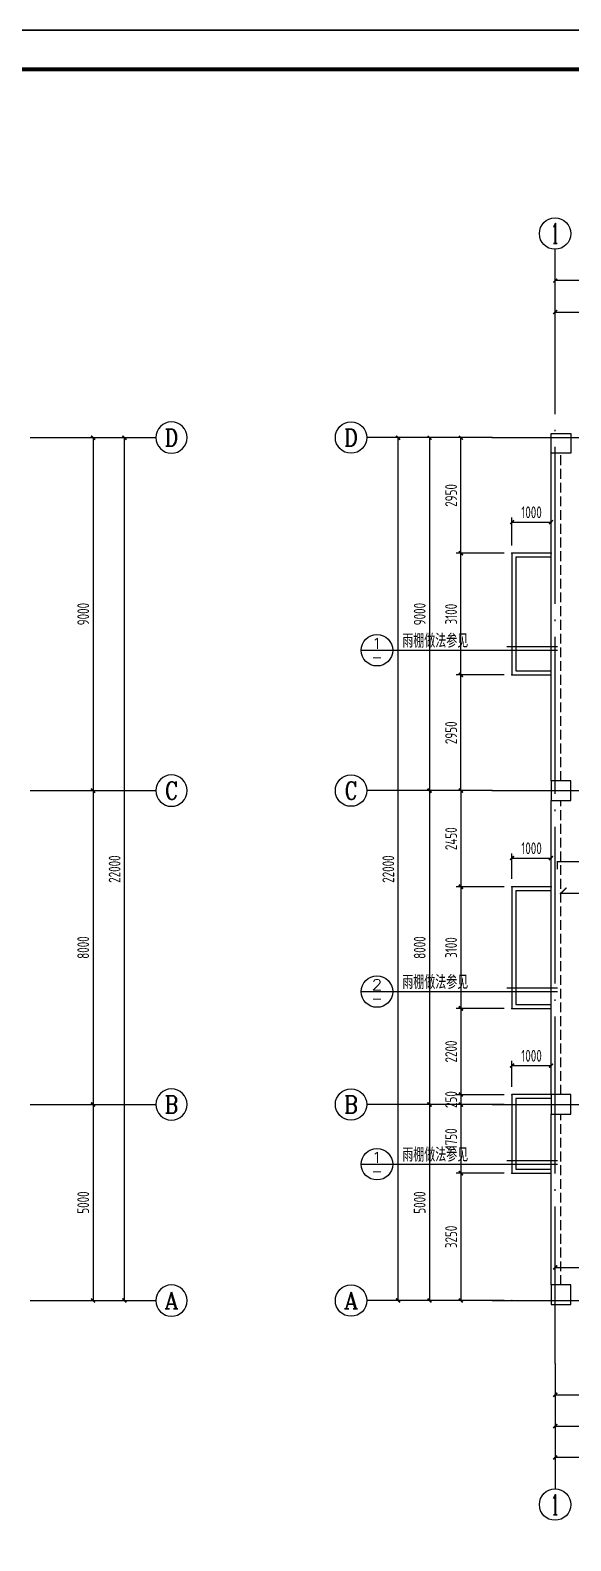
# Model space of a CAD drawing. Extents: x -25044 to 4269, y -48463 to -12228.
# Drawn here: x -11993 to -11855.3, y -24328.6 to -23943.6 of the extents above; entities that cross this region are included whole.
import ezdxf
from ezdxf.enums import TextEntityAlignment as Align

# ---------------------------------------------------------------- set-up
doc = ezdxf.new("R2010")
doc.units = 0
doc.header["$LTSCALE"] = 2000
doc.header["$MEASUREMENT"] = 0
for name, pattern in [('3', [500, 300, -200]), ('DASH', [0.35, 0.25, -0.1]), ('DOTE', [2.42, 2, -0.2, 0.02, -0.2])]:
    doc.linetypes.add(name, pattern=pattern)
doc.layers.get('0').update_dxf_attribs({"linetype": 'CONTINUOUS'})
doc.layers.get('DEFPOINTS').update_dxf_attribs({"linetype": 'CONTINUOUS'})
for name, color, linetype in [('AXIS', 75, 'CONTINUOUS'), ('AXIS_TEXT', 7, 'CONTINUOUS'), ('dim', 7, 'CONTINUOUS'), ('DOTE', 1, 'DOTE'), ('PUB_DIM', 3, 'CONTINUOUS'), ('柱', 2, 'CONTINUOUS'), ('梁', 4, 'CONTINUOUS'), ('梁虚线', 134, '3'), ('楼板正筋钢筋', 24, 'CONTINUOUS'), ('楼板负筋钢筋', 1, 'CONTINUOUS')]:
    doc.layers.add(name, color=color, linetype=linetype)
doc.styles.add('_HZTXT', font='txt.shx', dxfattribs={"width": 0.8, "bigfont": 'HZTXT.shx'})
doc.styles.add('_TCH_AXIS', font='COMPLEX', dxfattribs={"bigfont": 'GBCBIG'})
doc.styles.add('COMP', font='COMPLEX', dxfattribs={"bigfont": 'hztxt'})
doc.styles.add('COMPLEX', font='COMPLEX')
doc.styles.add('GBHZ', font='gbenor.shx', dxfattribs={"width": 0.8, "bigfont": 'gbcbig.shx'})
doc.dimstyles.new('Y100', dxfattribs={"dimscale": 0, "dimtxt": 3, "dimasz": 0.01, "dimexe": 1.2, "dimexo": 2, "dimgap": 1, "dimtad": 1, "dimdec": 0, "dimlfac": 100, "dimzin": 0, "dimdsep": 46, "dimtxsty": 'GBHZ', "dimblk": 'DX', "dimcen": 0.09, "dimdle": 1, "dimclrd": 7, "dimclre": 7, "dimclrt": 7, "dimadec": 0, "dimazin": 0, "dimtfac": 1, "dimtdec": 0, "dimtix": 1, "dimtmove": 2, "dimatfit": 3, "dimldrblk": 'DX', "dimfxl": 0, "dimtolj": 1, "dimtzin": 0, "dimarcsym": 0})

# ---------------------------------------------------------------- blocks, each defined once
blk = doc.blocks.new('_INDEX')
blk.add_line((-0.5, 0), (0.5, 0))
blk.add_circle((0, 0), 0.5)
at = {"style": 'COMP'}
for tag, width, p, p2 in [('1', 2.333333, (-0.17, 0.05), (0.17, 0.05)), ('-', 1.166667, (-0.17, -0.39), (0.17, -0.39))]:
    blk.add_attdef(tag, text='', height=0.34, dxfattribs=dict(at, width=width)).set_placement(p, p2, align=Align.FIT)
blk = doc.blocks.new('_AXISO')
blk.add_circle((0, 0), 0.5)
at = {"layer": 'AXIS_TEXT', "style": 'COMPLEX', "width": 1.041667}
blk.add_attdef('A', text='', height=0.56, dxfattribs=at).set_placement((-0.25, -0.28), (0.25, -0.28), align=Align.FIT)
blk = doc.blocks.new('DX')
at = {"color": 0, "linetype": 'ByBlock', "const_width": 40}
blk.add_lwpolyline([(-54, -51), (46, 49)], dxfattribs=at)
blk = doc.blocks.new('*D205')
at = {"layer": 'DEFPOINTS', "color": 0, "transparency": 16777216}
for p in [(-11993.03, -24047.4), (-11993.03, -24137.4), (-11977.03, -24137.4)]:
    blk.add_point(p, dxfattribs=at)
at = {"layer": 'dim', "color": 7, "lineweight": -2, "transparency": 16777216}
for p, q in [((-11991.03, -24047.4), (-11975.83, -24047.4)), ((-11977.03, -24047.41), (-11977.03, -24137.39)), ((-11991.03, -24137.4), (-11975.83, -24137.4))]:
    blk.add_line(p, q, dxfattribs=at)
at = {"layer": 'dim', "color": 7, "lineweight": -2, "transparency": 16777216, "xscale": 0.01, "yscale": 0.01, "zscale": 0.01}
for p, rotation in [((-11977.03, -24047.4), 90), ((-11977.03, -24137.4), 270)]:
    blk.add_blockref('DX', p, dxfattribs=dict(at, rotation=rotation))
at = {"layer": 'dim', "color": 7, "transparency": 16777216, "insert": (-11979.53, -24092.4), "char_height": 3, "attachment_point": 5, "rotation": 90, "style": 'GBHZ'}
blk.add_mtext('\\A1;9000', dxfattribs=at)
blk = doc.blocks.new('*D206')
at = {"layer": 'DEFPOINTS', "color": 0, "transparency": 16777216}
for p in [(-11993.03, -24137.4), (-11993.03, -24217.4), (-11977.03, -24217.4)]:
    blk.add_point(p, dxfattribs=at)
at = {"layer": 'dim', "color": 7, "lineweight": -2, "transparency": 16777216}
for p, q in [((-11991.03, -24137.4), (-11975.83, -24137.4)), ((-11977.03, -24137.41), (-11977.03, -24217.39)), ((-11991.03, -24217.4), (-11975.83, -24217.4))]:
    blk.add_line(p, q, dxfattribs=at)
at = {"layer": 'dim', "color": 7, "lineweight": -2, "transparency": 16777216, "xscale": 0.01, "yscale": 0.01, "zscale": 0.01}
for p, rotation in [((-11977.03, -24137.4), 90), ((-11977.03, -24217.4), 270)]:
    blk.add_blockref('DX', p, dxfattribs=dict(at, rotation=rotation))
at = {"layer": 'dim', "color": 7, "transparency": 16777216, "insert": (-11979.53, -24177.4), "char_height": 3, "attachment_point": 5, "rotation": 90, "style": 'GBHZ'}
blk.add_mtext('\\A1;8000', dxfattribs=at)
blk = doc.blocks.new('*D207')
at = {"layer": 'DEFPOINTS', "color": 0, "transparency": 16777216}
for p in [(-11993.03, -24217.4), (-11993.03, -24267.4), (-11977.03, -24267.4)]:
    blk.add_point(p, dxfattribs=at)
at = {"layer": 'dim', "color": 7, "lineweight": -2, "transparency": 16777216}
for p, q in [((-11991.03, -24217.4), (-11975.83, -24217.4)), ((-11977.03, -24217.41), (-11977.03, -24267.39)), ((-11991.03, -24267.4), (-11975.83, -24267.4))]:
    blk.add_line(p, q, dxfattribs=at)
at = {"layer": 'dim', "color": 7, "lineweight": -2, "transparency": 16777216, "xscale": 0.01, "yscale": 0.01, "zscale": 0.01}
for p, rotation in [((-11977.03, -24217.4), 90), ((-11977.03, -24267.4), 270)]:
    blk.add_blockref('DX', p, dxfattribs=dict(at, rotation=rotation))
at = {"layer": 'dim', "color": 7, "transparency": 16777216, "insert": (-11979.53, -24242.4), "char_height": 3, "attachment_point": 5, "rotation": 90, "style": 'GBHZ'}
blk.add_mtext('\\A1;5000', dxfattribs=at)
blk = doc.blocks.new('*D208')
at = {"layer": 'DEFPOINTS', "color": 0, "transparency": 16777216}
for p in [(-11993.03, -24047.4), (-11969.03, -24047.4), (-11993.03, -24267.4)]:
    blk.add_point(p, dxfattribs=at)
at = {"layer": 'dim', "color": 7, "lineweight": -2, "transparency": 16777216}
for p, q in [((-11991.03, -24047.4), (-11967.83, -24047.4)), ((-11969.03, -24267.39), (-11969.03, -24047.41)), ((-11991.03, -24267.4), (-11967.83, -24267.4))]:
    blk.add_line(p, q, dxfattribs=at)
at = {"layer": 'dim', "color": 7, "lineweight": -2, "transparency": 16777216, "xscale": 0.01, "yscale": 0.01, "zscale": 0.01}
for p, rotation in [((-11969.03, -24047.4), 90), ((-11969.03, -24267.4), 270)]:
    blk.add_blockref('DX', p, dxfattribs=dict(at, rotation=rotation))
at = {"layer": 'dim', "color": 7, "transparency": 16777216, "insert": (-11971.53, -24157.4), "char_height": 3, "attachment_point": 5, "rotation": 90, "style": 'GBHZ'}
blk.add_mtext('\\A1;22000', dxfattribs=at)
blk = doc.blocks.new('*D209')
at = {"layer": 'DEFPOINTS', "color": 0, "transparency": 16777216}
for p in [(-11779.28, -24015.4), (-11859.28, -24031.4), (-11779.28, -24031.4)]:
    blk.add_point(p, dxfattribs=at)
at = {"layer": 'dim', "color": 7, "lineweight": -2, "transparency": 16777216}
for p, q in [((-11859.28, -24029.4), (-11859.28, -24014.2)), ((-11859.27, -24015.4), (-11779.29, -24015.4)), ((-11779.28, -24029.4), (-11779.28, -24014.2))]:
    blk.add_line(p, q, dxfattribs=at)
at = {"layer": 'dim', "color": 7, "lineweight": -2, "transparency": 16777216, "xscale": 0.01, "yscale": 0.01, "zscale": 0.01, "rotation": 180}
blk.add_blockref('DX', (-11859.28, -24015.4), dxfattribs=at)
at = {"layer": 'dim', "color": 7, "lineweight": -2, "transparency": 16777216, "xscale": 0.01, "yscale": 0.01, "zscale": 0.01}
blk.add_blockref('DX', (-11779.28, -24015.4), dxfattribs=at)
at = {"layer": 'dim', "color": 7, "transparency": 16777216, "insert": (-11819.28, -24012.9), "char_height": 3, "attachment_point": 5, "style": 'GBHZ'}
blk.add_mtext('\\A1;8000', dxfattribs=at)
blk = doc.blocks.new('*D211')
at = {"layer": 'DEFPOINTS', "color": 0, "transparency": 16777216}
for p in [(-11859.28, -24007.4), (-11859.28, -24031.4), (-11679.28, -24031.4)]:
    blk.add_point(p, dxfattribs=at)
at = {"layer": 'dim', "color": 7, "lineweight": -2, "transparency": 16777216}
for p, q in [((-11859.28, -24029.4), (-11859.28, -24006.2)), ((-11679.29, -24007.4), (-11859.27, -24007.4)), ((-11679.28, -24029.4), (-11679.28, -24006.2))]:
    blk.add_line(p, q, dxfattribs=at)
at = {"layer": 'dim', "color": 7, "lineweight": -2, "transparency": 16777216, "xscale": 0.01, "yscale": 0.01, "zscale": 0.01, "rotation": 180}
blk.add_blockref('DX', (-11859.28, -24007.4), dxfattribs=at)
at = {"layer": 'dim', "color": 7, "lineweight": -2, "transparency": 16777216, "xscale": 0.01, "yscale": 0.01, "zscale": 0.01}
blk.add_blockref('DX', (-11679.28, -24007.4), dxfattribs=at)
at = {"layer": 'dim', "color": 7, "transparency": 16777216, "insert": (-11769.28, -24004.9), "char_height": 3, "attachment_point": 5, "style": 'GBHZ'}
blk.add_mtext('\\A1;18000', dxfattribs=at)
blk = doc.blocks.new('*D212')
at = {"layer": 'DEFPOINTS', "color": 0, "transparency": 16777216}
for p in [(-11875.28, -24047.4), (-11891.28, -24137.4), (-11875.28, -24137.4)]:
    blk.add_point(p, dxfattribs=at)
at = {"layer": 'dim', "color": 7, "lineweight": -2, "transparency": 16777216}
for p, q in [((-11877.28, -24047.4), (-11892.48, -24047.4)), ((-11891.28, -24047.41), (-11891.28, -24137.39)), ((-11877.28, -24137.4), (-11892.48, -24137.4))]:
    blk.add_line(p, q, dxfattribs=at)
at = {"layer": 'dim', "color": 7, "lineweight": -2, "transparency": 16777216, "xscale": 0.01, "yscale": 0.01, "zscale": 0.01}
for p, rotation in [((-11891.28, -24047.4), 90), ((-11891.28, -24137.4), 270)]:
    blk.add_blockref('DX', p, dxfattribs=dict(at, rotation=rotation))
at = {"layer": 'dim', "color": 7, "transparency": 16777216, "insert": (-11893.78, -24092.4), "char_height": 3, "attachment_point": 5, "rotation": 90, "style": 'GBHZ'}
blk.add_mtext('\\A1;9000', dxfattribs=at)
blk = doc.blocks.new('*D213')
at = {"layer": 'DEFPOINTS', "color": 0, "transparency": 16777216}
for p in [(-11875.28, -24137.4), (-11891.28, -24217.4), (-11875.28, -24217.4)]:
    blk.add_point(p, dxfattribs=at)
at = {"layer": 'dim', "color": 7, "lineweight": -2, "transparency": 16777216}
for p, q in [((-11877.28, -24137.4), (-11892.48, -24137.4)), ((-11891.28, -24137.41), (-11891.28, -24217.39)), ((-11877.28, -24217.4), (-11892.48, -24217.4))]:
    blk.add_line(p, q, dxfattribs=at)
at = {"layer": 'dim', "color": 7, "lineweight": -2, "transparency": 16777216, "xscale": 0.01, "yscale": 0.01, "zscale": 0.01}
for p, rotation in [((-11891.28, -24137.4), 90), ((-11891.28, -24217.4), 270)]:
    blk.add_blockref('DX', p, dxfattribs=dict(at, rotation=rotation))
at = {"layer": 'dim', "color": 7, "transparency": 16777216, "insert": (-11893.78, -24177.4), "char_height": 3, "attachment_point": 5, "rotation": 90, "style": 'GBHZ'}
blk.add_mtext('\\A1;8000', dxfattribs=at)
blk = doc.blocks.new('*D214')
at = {"layer": 'DEFPOINTS', "color": 0, "transparency": 16777216}
for p in [(-11875.28, -24217.4), (-11891.28, -24267.4), (-11875.28, -24267.4)]:
    blk.add_point(p, dxfattribs=at)
at = {"layer": 'dim', "color": 7, "lineweight": -2, "transparency": 16777216}
for p, q in [((-11877.28, -24217.4), (-11892.48, -24217.4)), ((-11891.28, -24217.41), (-11891.28, -24267.39)), ((-11877.28, -24267.4), (-11892.48, -24267.4))]:
    blk.add_line(p, q, dxfattribs=at)
at = {"layer": 'dim', "color": 7, "lineweight": -2, "transparency": 16777216, "xscale": 0.01, "yscale": 0.01, "zscale": 0.01}
for p, rotation in [((-11891.28, -24217.4), 90), ((-11891.28, -24267.4), 270)]:
    blk.add_blockref('DX', p, dxfattribs=dict(at, rotation=rotation))
at = {"layer": 'dim', "color": 7, "transparency": 16777216, "insert": (-11893.78, -24242.4), "char_height": 3, "attachment_point": 5, "rotation": 90, "style": 'GBHZ'}
blk.add_mtext('\\A1;5000', dxfattribs=at)
blk = doc.blocks.new('*D215')
at = {"layer": 'DEFPOINTS', "color": 0, "transparency": 16777216}
for p in [(-11899.28, -24047.4), (-11875.28, -24047.4), (-11875.28, -24267.4)]:
    blk.add_point(p, dxfattribs=at)
at = {"layer": 'dim', "color": 7, "lineweight": -2, "transparency": 16777216}
for p, q in [((-11877.28, -24047.4), (-11900.48, -24047.4)), ((-11899.28, -24267.39), (-11899.28, -24047.41)), ((-11877.28, -24267.4), (-11900.48, -24267.4))]:
    blk.add_line(p, q, dxfattribs=at)
at = {"layer": 'dim', "color": 7, "lineweight": -2, "transparency": 16777216, "xscale": 0.01, "yscale": 0.01, "zscale": 0.01}
for p, rotation in [((-11899.28, -24047.4), 90), ((-11899.28, -24267.4), 270)]:
    blk.add_blockref('DX', p, dxfattribs=dict(at, rotation=rotation))
at = {"layer": 'dim', "color": 7, "transparency": 16777216, "insert": (-11901.78, -24157.4), "char_height": 3, "attachment_point": 5, "rotation": 90, "style": 'GBHZ'}
blk.add_mtext('\\A1;22000', dxfattribs=at)
blk = doc.blocks.new('*D216')
at = {"layer": 'DEFPOINTS', "color": 0, "transparency": 16777216}
for p in [(-11859.28, -24283.4), (-11779.28, -24283.4), (-11779.28, -24299.4)]:
    blk.add_point(p, dxfattribs=at)
at = {"layer": 'dim', "color": 7, "lineweight": -2, "transparency": 16777216}
for p, q in [((-11859.28, -24285.4), (-11859.28, -24300.6)), ((-11779.28, -24285.4), (-11779.28, -24300.6)), ((-11859.27, -24299.4), (-11779.29, -24299.4))]:
    blk.add_line(p, q, dxfattribs=at)
at = {"layer": 'dim', "color": 7, "lineweight": -2, "transparency": 16777216, "xscale": 0.01, "yscale": 0.01, "zscale": 0.01, "rotation": 180}
blk.add_blockref('DX', (-11859.28, -24299.4), dxfattribs=at)
at = {"layer": 'dim', "color": 7, "lineweight": -2, "transparency": 16777216, "xscale": 0.01, "yscale": 0.01, "zscale": 0.01}
blk.add_blockref('DX', (-11779.28, -24299.4), dxfattribs=at)
at = {"layer": 'dim', "color": 7, "transparency": 16777216, "insert": (-11819.28, -24296.9), "char_height": 3, "attachment_point": 5, "style": 'GBHZ'}
blk.add_mtext('\\A1;8000', dxfattribs=at)
blk = doc.blocks.new('*D218')
at = {"layer": 'DEFPOINTS', "color": 0, "transparency": 16777216}
for p in [(-11859.28, -24283.4), (-11679.28, -24283.4), (-11859.28, -24307.4)]:
    blk.add_point(p, dxfattribs=at)
at = {"layer": 'dim', "color": 7, "lineweight": -2, "transparency": 16777216}
for p, q in [((-11859.28, -24285.4), (-11859.28, -24308.6)), ((-11679.28, -24285.4), (-11679.28, -24308.6)), ((-11679.29, -24307.4), (-11859.27, -24307.4))]:
    blk.add_line(p, q, dxfattribs=at)
at = {"layer": 'dim', "color": 7, "lineweight": -2, "transparency": 16777216, "xscale": 0.01, "yscale": 0.01, "zscale": 0.01, "rotation": 180}
blk.add_blockref('DX', (-11859.28, -24307.4), dxfattribs=at)
at = {"layer": 'dim', "color": 7, "lineweight": -2, "transparency": 16777216, "xscale": 0.01, "yscale": 0.01, "zscale": 0.01}
blk.add_blockref('DX', (-11679.28, -24307.4), dxfattribs=at)
at = {"layer": 'dim', "color": 7, "transparency": 16777216, "insert": (-11769.28, -24304.9), "char_height": 3, "attachment_point": 5, "style": 'GBHZ'}
blk.add_mtext('\\A1;18000', dxfattribs=at)
blk = doc.blocks.new('*D223')
at = {"layer": 'DEFPOINTS', "color": 0, "transparency": 16777216}
for p in [(-11859.28, -24283.4), (-11832.78, -24283.4), (-11832.78, -24291.4)]:
    blk.add_point(p, dxfattribs=at)
at = {"layer": 'dim', "color": 7, "lineweight": -2, "transparency": 16777216}
for p, q in [((-11859.28, -24285.4), (-11859.28, -24292.6)), ((-11832.78, -24285.4), (-11832.78, -24292.6)), ((-11859.27, -24291.4), (-11832.79, -24291.4))]:
    blk.add_line(p, q, dxfattribs=at)
at = {"layer": 'dim', "color": 7, "lineweight": -2, "transparency": 16777216, "xscale": 0.01, "yscale": 0.01, "zscale": 0.01, "rotation": 180}
blk.add_blockref('DX', (-11859.28, -24291.4), dxfattribs=at)
at = {"layer": 'dim', "color": 7, "lineweight": -2, "transparency": 16777216, "xscale": 0.01, "yscale": 0.01, "zscale": 0.01}
blk.add_blockref('DX', (-11832.78, -24291.4), dxfattribs=at)
at = {"layer": 'dim', "color": 7, "transparency": 16777216, "insert": (-11846.03, -24288.9), "char_height": 3, "attachment_point": 5, "style": 'GBHZ'}
blk.add_mtext('\\A1;2650', dxfattribs=at)
blk = doc.blocks.new('*D276')
at = {"layer": 'dim', "color": 7, "lineweight": -2, "ltscale": 0.0005, "transparency": 16777216}
for p, q in [((-11859.28, -24266.4), (-11859.28, -24257.73)), ((-11834.78, -24266.4), (-11834.78, -24257.73)), ((-11859.27, -24258.93), (-11834.79, -24258.93))]:
    blk.add_line(p, q, dxfattribs=at)
at = {"layer": 'dim', "color": 0, "ltscale": 0.0005, "transparency": 16777216}
for p in [(-11834.78, -24258.93), (-11859.28, -24268.4), (-11834.78, -24268.4)]:
    blk.add_point(p, dxfattribs=at)
at = {"layer": 'dim', "color": 7, "lineweight": -2, "ltscale": 0.0005, "transparency": 16777216, "xscale": 0.01, "yscale": 0.01, "zscale": 0.01, "rotation": 180}
blk.add_blockref('DX', (-11859.28, -24258.93), dxfattribs=at)
at = {"layer": 'dim', "color": 7, "lineweight": -2, "ltscale": 0.0005, "transparency": 16777216, "xscale": 0.01, "yscale": 0.01, "zscale": 0.01}
blk.add_blockref('DX', (-11834.78, -24258.93), dxfattribs=at)
at = {"layer": 'dim', "color": 7, "ltscale": 0.0005, "transparency": 16777216, "insert": (-11847.03, -24256.43), "char_height": 3, "attachment_point": 5, "style": 'GBHZ'}
blk.add_mtext('\\A1;2450', dxfattribs=at)
blk = doc.blocks.new('*D283')
at = {"layer": 'dim', "color": 7, "lineweight": -2, "ltscale": 0.0005, "transparency": 16777216}
for p, q in [((-11870.28, -24159.9), (-11870.28, -24153.39)), ((-11860.28, -24159.9), (-11860.28, -24153.39)), ((-11870.27, -24154.59), (-11860.29, -24154.59))]:
    blk.add_line(p, q, dxfattribs=at)
at = {"layer": 'dim', "color": 0, "ltscale": 0.0005, "transparency": 16777216}
for p in [(-11860.28, -24154.59), (-11870.28, -24161.9), (-11860.28, -24161.9)]:
    blk.add_point(p, dxfattribs=at)
at = {"layer": 'dim', "color": 7, "lineweight": -2, "ltscale": 0.0005, "transparency": 16777216, "xscale": 0.01, "yscale": 0.01, "zscale": 0.01, "rotation": 180}
blk.add_blockref('DX', (-11870.28, -24154.59), dxfattribs=at)
at = {"layer": 'dim', "color": 7, "lineweight": -2, "ltscale": 0.0005, "transparency": 16777216, "xscale": 0.01, "yscale": 0.01, "zscale": 0.01}
blk.add_blockref('DX', (-11860.28, -24154.59), dxfattribs=at)
at = {"layer": 'dim', "color": 7, "ltscale": 0.0005, "transparency": 16777216, "insert": (-11865.28, -24152.09), "char_height": 3, "attachment_point": 5, "style": 'GBHZ'}
blk.add_mtext('\\A1;1000', dxfattribs=at)
blk = doc.blocks.new('*D284')
at = {"layer": 'DEFPOINTS', "color": 0, "ltscale": 0.0005, "transparency": 16777216}
for p in [(-11875.28, -24137.4), (-11883.28, -24161.9), (-11870.28, -24161.9)]:
    blk.add_point(p, dxfattribs=at)
at = {"layer": 'dim', "color": 7, "lineweight": -2, "ltscale": 0.0005, "transparency": 16777216}
for p, q in [((-11877.28, -24137.4), (-11884.48, -24137.4)), ((-11883.28, -24137.41), (-11883.28, -24161.89)), ((-11872.28, -24161.9), (-11884.48, -24161.9))]:
    blk.add_line(p, q, dxfattribs=at)
at = {"layer": 'dim', "color": 7, "lineweight": -2, "ltscale": 0.0005, "transparency": 16777216, "xscale": 0.01, "yscale": 0.01, "zscale": 0.01}
for p, rotation in [((-11883.28, -24137.4), 90), ((-11883.28, -24161.9), 270)]:
    blk.add_blockref('DX', p, dxfattribs=dict(at, rotation=rotation))
at = {"layer": 'dim', "color": 7, "ltscale": 0.0005, "transparency": 16777216, "insert": (-11885.78, -24149.65), "char_height": 3, "attachment_point": 5, "rotation": 90, "style": 'GBHZ'}
blk.add_mtext('\\A1;2450', dxfattribs=at)
blk = doc.blocks.new('*D285')
at = {"layer": 'dim', "color": 7, "lineweight": -2, "ltscale": 0.0005, "transparency": 16777216}
for p, q in [((-11872.28, -24161.9), (-11884.48, -24161.9)), ((-11883.28, -24161.91), (-11883.28, -24192.89)), ((-11872.28, -24192.9), (-11884.48, -24192.9))]:
    blk.add_line(p, q, dxfattribs=at)
at = {"layer": 'dim', "color": 0, "ltscale": 0.0005, "transparency": 16777216}
for p in [(-11870.28, -24161.9), (-11883.28, -24192.9), (-11870.28, -24192.9)]:
    blk.add_point(p, dxfattribs=at)
at = {"layer": 'dim', "color": 7, "lineweight": -2, "ltscale": 0.0005, "transparency": 16777216, "xscale": 0.01, "yscale": 0.01, "zscale": 0.01}
for p, rotation in [((-11883.28, -24161.9), 90), ((-11883.28, -24192.9), 270)]:
    blk.add_blockref('DX', p, dxfattribs=dict(at, rotation=rotation))
at = {"layer": 'dim', "color": 7, "ltscale": 0.0005, "transparency": 16777216, "insert": (-11885.78, -24177.4), "char_height": 3, "attachment_point": 5, "rotation": 90, "style": 'GBHZ'}
blk.add_mtext('\\A1;3100', dxfattribs=at)
blk = doc.blocks.new('*D286')
at = {"layer": 'dim', "color": 7, "lineweight": -2, "ltscale": 0.0005, "transparency": 16777216}
for p, q in [((-11872.28, -24192.9), (-11884.48, -24192.9)), ((-11883.28, -24192.91), (-11883.28, -24214.89)), ((-11872.28, -24214.9), (-11884.48, -24214.9))]:
    blk.add_line(p, q, dxfattribs=at)
at = {"layer": 'dim', "color": 0, "ltscale": 0.0005, "transparency": 16777216}
for p in [(-11870.28, -24192.9), (-11883.28, -24214.9), (-11870.28, -24214.9)]:
    blk.add_point(p, dxfattribs=at)
at = {"layer": 'dim', "color": 7, "lineweight": -2, "ltscale": 0.0005, "transparency": 16777216, "xscale": 0.01, "yscale": 0.01, "zscale": 0.01}
for p, rotation in [((-11883.28, -24192.9), 90), ((-11883.28, -24214.9), 270)]:
    blk.add_blockref('DX', p, dxfattribs=dict(at, rotation=rotation))
at = {"layer": 'dim', "color": 7, "ltscale": 0.0005, "transparency": 16777216, "insert": (-11885.78, -24203.9), "char_height": 3, "attachment_point": 5, "rotation": 90, "style": 'GBHZ'}
blk.add_mtext('\\A1;2200', dxfattribs=at)
blk = doc.blocks.new('*D287')
at = {"layer": 'dim', "color": 7, "lineweight": -2, "ltscale": 0.0005, "transparency": 16777216}
for p, q in [((-11872.28, -24214.9), (-11884.48, -24214.9)), ((-11883.28, -24214.89), (-11883.28, -24214.88)), ((-11883.28, -24214.9), (-11883.28, -24217.4)), ((-11872.28, -24217.4), (-11884.48, -24217.4)), ((-11883.28, -24217.41), (-11883.28, -24217.42))]:
    blk.add_line(p, q, dxfattribs=at)
at = {"layer": 'dim', "color": 0, "ltscale": 0.0005, "transparency": 16777216}
for p in [(-11870.28, -24214.9), (-11883.28, -24217.4), (-11870.28, -24217.4)]:
    blk.add_point(p, dxfattribs=at)
at = {"layer": 'dim', "color": 7, "lineweight": -2, "ltscale": 0.0005, "transparency": 16777216, "xscale": 0.01, "yscale": 0.01, "zscale": 0.01}
for p, rotation in [((-11883.28, -24214.9), 270), ((-11883.28, -24217.4), 90)]:
    blk.add_blockref('DX', p, dxfattribs=dict(at, rotation=rotation))
at = {"layer": 'dim', "color": 7, "ltscale": 0.0005, "transparency": 16777216, "insert": (-11885.78, -24216.15), "char_height": 3, "attachment_point": 5, "rotation": 90, "style": 'GBHZ'}
blk.add_mtext('\\A1;250', dxfattribs=at)
blk = doc.blocks.new('*D288')
at = {"layer": 'dim', "color": 7, "lineweight": -2, "ltscale": 0.0005, "transparency": 16777216}
for p, q in [((-11872.28, -24217.4), (-11884.48, -24217.4)), ((-11883.28, -24217.41), (-11883.28, -24234.89)), ((-11872.28, -24234.9), (-11884.48, -24234.9))]:
    blk.add_line(p, q, dxfattribs=at)
at = {"layer": 'dim', "color": 0, "ltscale": 0.0005, "transparency": 16777216}
for p in [(-11870.28, -24217.4), (-11883.28, -24234.9), (-11870.28, -24234.9)]:
    blk.add_point(p, dxfattribs=at)
at = {"layer": 'dim', "color": 7, "lineweight": -2, "ltscale": 0.0005, "transparency": 16777216, "xscale": 0.01, "yscale": 0.01, "zscale": 0.01}
for p, rotation in [((-11883.28, -24217.4), 90), ((-11883.28, -24234.9), 270)]:
    blk.add_blockref('DX', p, dxfattribs=dict(at, rotation=rotation))
at = {"layer": 'dim', "color": 7, "ltscale": 0.0005, "transparency": 16777216, "insert": (-11885.78, -24226.15), "char_height": 3, "attachment_point": 5, "rotation": 90, "style": 'GBHZ'}
blk.add_mtext('\\A1;1750', dxfattribs=at)
blk = doc.blocks.new('*D289')
at = {"layer": 'dim', "color": 7, "lineweight": -2, "ltscale": 0.0005, "transparency": 16777216}
for p, q in [((-11872.28, -24234.9), (-11884.48, -24234.9)), ((-11883.28, -24234.91), (-11883.28, -24267.39)), ((-11872.28, -24267.4), (-11884.48, -24267.4))]:
    blk.add_line(p, q, dxfattribs=at)
at = {"layer": 'dim', "color": 0, "ltscale": 0.0005, "transparency": 16777216}
for p in [(-11870.28, -24234.9), (-11883.28, -24267.4), (-11870.28, -24267.4)]:
    blk.add_point(p, dxfattribs=at)
at = {"layer": 'dim', "color": 7, "lineweight": -2, "ltscale": 0.0005, "transparency": 16777216, "xscale": 0.01, "yscale": 0.01, "zscale": 0.01}
for p, rotation in [((-11883.28, -24234.9), 90), ((-11883.28, -24267.4), 270)]:
    blk.add_blockref('DX', p, dxfattribs=dict(at, rotation=rotation))
at = {"layer": 'dim', "color": 7, "ltscale": 0.0005, "transparency": 16777216, "insert": (-11885.78, -24251.15), "char_height": 3, "attachment_point": 5, "rotation": 90, "style": 'GBHZ'}
blk.add_mtext('\\A1;3250', dxfattribs=at)
blk = doc.blocks.new('*D290')
at = {"layer": 'dim', "color": 7, "lineweight": -2, "ltscale": 0.0005, "transparency": 16777216}
for p, q in [((-11872.28, -24107.9), (-11884.48, -24107.9)), ((-11883.28, -24137.39), (-11883.28, -24107.91)), ((-11877.28, -24137.4), (-11884.48, -24137.4))]:
    blk.add_line(p, q, dxfattribs=at)
at = {"layer": 'dim', "color": 0, "ltscale": 0.0005, "transparency": 16777216}
for p in [(-11883.28, -24107.9), (-11870.28, -24107.9), (-11875.28, -24137.4)]:
    blk.add_point(p, dxfattribs=at)
at = {"layer": 'dim', "color": 7, "lineweight": -2, "ltscale": 0.0005, "transparency": 16777216, "xscale": 0.01, "yscale": 0.01, "zscale": 0.01}
for p, rotation in [((-11883.28, -24107.9), 90), ((-11883.28, -24137.4), 270)]:
    blk.add_blockref('DX', p, dxfattribs=dict(at, rotation=rotation))
at = {"layer": 'dim', "color": 7, "ltscale": 0.0005, "transparency": 16777216, "insert": (-11885.78, -24122.65), "char_height": 3, "attachment_point": 5, "rotation": 90, "style": 'GBHZ'}
blk.add_mtext('\\A1;2950', dxfattribs=at)
blk = doc.blocks.new('*D291')
at = {"layer": 'dim', "color": 7, "lineweight": -2, "ltscale": 0.0005, "transparency": 16777216}
for p, q in [((-11872.28, -24076.9), (-11884.48, -24076.9)), ((-11883.28, -24107.89), (-11883.28, -24076.91)), ((-11872.28, -24107.9), (-11884.48, -24107.9))]:
    blk.add_line(p, q, dxfattribs=at)
at = {"layer": 'dim', "color": 0, "ltscale": 0.0005, "transparency": 16777216}
for p in [(-11883.28, -24076.9), (-11870.28, -24076.9), (-11870.28, -24107.9)]:
    blk.add_point(p, dxfattribs=at)
at = {"layer": 'dim', "color": 7, "lineweight": -2, "ltscale": 0.0005, "transparency": 16777216, "xscale": 0.01, "yscale": 0.01, "zscale": 0.01}
for p, rotation in [((-11883.28, -24076.9), 90), ((-11883.28, -24107.9), 270)]:
    blk.add_blockref('DX', p, dxfattribs=dict(at, rotation=rotation))
at = {"layer": 'dim', "color": 7, "ltscale": 0.0005, "transparency": 16777216, "insert": (-11885.78, -24092.4), "char_height": 3, "attachment_point": 5, "rotation": 90, "style": 'GBHZ'}
blk.add_mtext('\\A1;3100', dxfattribs=at)
blk = doc.blocks.new('*D292')
at = {"layer": 'dim', "color": 7, "lineweight": -2, "ltscale": 0.0005, "transparency": 16777216}
for p, q in [((-11877.28, -24047.4), (-11884.48, -24047.4)), ((-11883.28, -24076.89), (-11883.28, -24047.41)), ((-11872.28, -24076.9), (-11884.48, -24076.9))]:
    blk.add_line(p, q, dxfattribs=at)
at = {"layer": 'dim', "color": 0, "ltscale": 0.0005, "transparency": 16777216}
for p in [(-11883.28, -24047.4), (-11875.28, -24047.4), (-11870.28, -24076.9)]:
    blk.add_point(p, dxfattribs=at)
at = {"layer": 'dim', "color": 7, "lineweight": -2, "ltscale": 0.0005, "transparency": 16777216, "xscale": 0.01, "yscale": 0.01, "zscale": 0.01}
for p, rotation in [((-11883.28, -24047.4), 90), ((-11883.28, -24076.9), 270)]:
    blk.add_blockref('DX', p, dxfattribs=dict(at, rotation=rotation))
at = {"layer": 'dim', "color": 7, "ltscale": 0.0005, "transparency": 16777216, "insert": (-11885.78, -24062.15), "char_height": 3, "attachment_point": 5, "rotation": 90, "style": 'GBHZ'}
blk.add_mtext('\\A1;2950', dxfattribs=at)
blk = doc.blocks.new('*D293')
at = {"layer": 'dim', "color": 7, "lineweight": -2, "ltscale": 0.0005, "transparency": 16777216}
for p, q in [((-11870.28, -24074.9), (-11870.28, -24067.75)), ((-11870.27, -24068.95), (-11860.29, -24068.95)), ((-11860.28, -24074.9), (-11860.28, -24067.75))]:
    blk.add_line(p, q, dxfattribs=at)
at = {"layer": 'dim', "color": 0, "ltscale": 0.0005, "transparency": 16777216}
for p in [(-11860.28, -24068.95), (-11870.28, -24076.9), (-11860.28, -24076.9)]:
    blk.add_point(p, dxfattribs=at)
at = {"layer": 'dim', "color": 7, "lineweight": -2, "ltscale": 0.0005, "transparency": 16777216, "xscale": 0.01, "yscale": 0.01, "zscale": 0.01, "rotation": 180}
blk.add_blockref('DX', (-11870.28, -24068.95), dxfattribs=at)
at = {"layer": 'dim', "color": 7, "lineweight": -2, "ltscale": 0.0005, "transparency": 16777216, "xscale": 0.01, "yscale": 0.01, "zscale": 0.01}
blk.add_blockref('DX', (-11860.28, -24068.95), dxfattribs=at)
at = {"layer": 'dim', "color": 7, "ltscale": 0.0005, "transparency": 16777216, "insert": (-11865.28, -24066.45), "char_height": 3, "attachment_point": 5, "style": 'GBHZ'}
blk.add_mtext('\\A1;1000', dxfattribs=at)
blk = doc.blocks.new('*D294')
at = {"layer": 'dim', "color": 7, "lineweight": -2, "ltscale": 0.0005, "transparency": 16777216}
for p, q in [((-11870.28, -24212.9), (-11870.28, -24206.29)), ((-11870.27, -24207.49), (-11860.29, -24207.49)), ((-11860.28, -24212.9), (-11860.28, -24206.29))]:
    blk.add_line(p, q, dxfattribs=at)
at = {"layer": 'dim', "color": 0, "ltscale": 0.0005, "transparency": 16777216}
for p in [(-11860.28, -24207.49), (-11870.28, -24214.9), (-11860.28, -24214.9)]:
    blk.add_point(p, dxfattribs=at)
at = {"layer": 'dim', "color": 7, "lineweight": -2, "ltscale": 0.0005, "transparency": 16777216, "xscale": 0.01, "yscale": 0.01, "zscale": 0.01, "rotation": 180}
blk.add_blockref('DX', (-11870.28, -24207.49), dxfattribs=at)
at = {"layer": 'dim', "color": 7, "lineweight": -2, "ltscale": 0.0005, "transparency": 16777216, "xscale": 0.01, "yscale": 0.01, "zscale": 0.01}
blk.add_blockref('DX', (-11860.28, -24207.49), dxfattribs=at)
at = {"layer": 'dim', "color": 7, "ltscale": 0.0005, "transparency": 16777216, "insert": (-11865.28, -24204.99), "char_height": 3, "attachment_point": 5, "style": 'GBHZ'}
blk.add_mtext('\\A1;1000', dxfattribs=at)

msp = doc.modelspace()

# ---------------------------------------------------------------- linework, layer by layer
at = {"color": 0}
for p, q in [((-11584.5, -23943.563), (-12635.75, -23943.563)), ((-12635.75, -23943.563), (-11584.5, -23943.563))]:
    msp.add_line(p, q, dxfattribs=at)
at = {"color": 0, "const_width": 1}
msp.add_lwpolyline([(-11594.5, -24527.563), (-12610.75, -24527.563), (-12610.75, -23953.563), (-11594.5, -23953.563)], close=True, dxfattribs=at)
for points in [[(-11860.277, -24076.898), (-11870.277, -24076.898), (-11870.277, -24107.898), (-11860.277, -24107.898)], [(-11860.277, -24077.898), (-11869.277, -24077.898), (-11869.277, -24106.898), (-11860.277, -24106.898)], [(-11860.277, -24161.898), (-11870.277, -24161.898), (-11870.277, -24192.898), (-11860.277, -24192.898)], [(-11860.277, -24162.898), (-11869.277, -24162.898), (-11869.277, -24191.898), (-11860.277, -24191.898)], [(-11860.277, -24214.898), (-11870.277, -24214.898), (-11870.277, -24234.898), (-11860.277, -24234.898)], [(-11860.277, -24215.898), (-11869.277, -24215.898), (-11869.277, -24233.898), (-11860.277, -24233.898)]]:
    msp.add_lwpolyline(points)
at = {"layer": 'AXIS', "color": 0}
for p, q in [((-11859.277, -24031.398), (-11859.277, -23999.398)), ((-11993.035, -24047.398), (-11961.035, -24047.398)), ((-11875.277, -24047.398), (-11907.277, -24047.398)), ((-11993.035, -24137.398), (-11961.035, -24137.398)), ((-11875.277, -24137.398), (-11907.277, -24137.398)), ((-11993.035, -24217.398), (-11961.035, -24217.398)), ((-11875.277, -24217.398), (-11907.277, -24217.398)), ((-11993.035, -24267.398), (-11961.035, -24267.398)), ((-11875.277, -24267.398), (-11907.277, -24267.398)), ((-11859.277, -24283.398), (-11859.277, -24315.398))]:
    msp.add_line(p, q, dxfattribs=at)
at = {"layer": 'DOTE', "linetype": 'DOTE', "ltscale": 0.01}
for p, q in [((-11859.277, -24283.398), (-11859.277, -24031.398)), ((-11875.277, -24047.398), (-11663.277, -24047.398)), ((-11875.277, -24137.398), (-11663.277, -24137.398)), ((-11875.277, -24217.398), (-11663.277, -24217.398)), ((-11875.277, -24267.398), (-11663.277, -24267.398))]:
    msp.add_line(p, q, dxfattribs=at)
at = {"layer": 'PUB_DIM'}
for p, q in [((-11908.118, -24101.626), (-11877.707, -24101.626)), ((-11889.191, -24101.626), (-11858.648, -24101.626)), ((-11908.118, -24188.634), (-11877.707, -24188.634)), ((-11889.191, -24188.634), (-11858.648, -24188.634)), ((-11908.118, -24232.638), (-11877.707, -24232.638)), ((-11889.191, -24232.638), (-11858.648, -24232.638))]:
    msp.add_line(p, q, dxfattribs=at)
at = {"layer": 'PUB_DIM', "const_width": 0.3}
for points in [[(-11858.594, -24100.695), (-11871.595, -24100.695)], [(-11858.594, -24187.703), (-11871.595, -24187.703)], [(-11858.594, -24231.708), (-11871.595, -24231.708)]]:
    msp.add_lwpolyline(points, dxfattribs=at)
at = {"layer": '柱'}
for points in [[(-11855.277, -24046.398), (-11855.277, -24051.398), (-11860.277, -24051.398), (-11860.277, -24046.398), (-11855.277, -24046.398)], [(-11855.277, -24139.898), (-11855.277, -24134.898), (-11860.277, -24134.898), (-11860.277, -24139.898), (-11855.277, -24139.898)], [(-11855.277, -24219.898), (-11855.277, -24214.898), (-11860.277, -24214.898), (-11860.277, -24219.898), (-11855.277, -24219.898)], [(-11855.277, -24268.398), (-11855.277, -24263.398), (-11860.277, -24263.398), (-11860.277, -24268.398), (-11855.277, -24268.398)]]:
    msp.add_lwpolyline(points, dxfattribs=at)
at = {"layer": '梁'}
for p, q in [((-11860.277, -24134.898), (-11860.277, -24051.398)), ((-11860.277, -24214.898), (-11860.277, -24139.898)), ((-11860.277, -24263.398), (-11860.277, -24219.898))]:
    msp.add_line(p, q, dxfattribs=at)
at = {"layer": '梁虚线', "linetype": 'DASH', "ltscale": 0.005}
for p, q in [((-11857.777, -24134.898), (-11857.777, -24051.398)), ((-11857.777, -24214.898), (-11857.777, -24139.898)), ((-11857.777, -24263.398), (-11857.777, -24219.898))]:
    msp.add_line(p, q, dxfattribs=at)
at = {"layer": '楼板正筋钢筋', "const_width": 0.35}
msp.add_lwpolyline([(-11856.363, -24162.156), (-11857.777, -24163.57), (-11679.174, -24163.57), (-11680.588, -24162.156)], dxfattribs=at)
at = {"layer": '楼板负筋钢筋', "const_width": 0.35}
msp.add_lwpolyline([(-11858.727, -24157.475), (-11858.727, -24155.475), (-11678.461, -24155.475), (-11678.461, -24157.475)], dxfattribs=at)

# ---------------------------------------------------------------- block references
at = {"layer": 'AXIS', "color": 0}
ref = msp.add_blockref('_AXISO', (-11859.277, -23995.398), dxfattribs=dict(at, xscale=8, yscale=8, zscale=8))
ref.add_attrib('A', '1', dxfattribs={"layer": 'AXIS_TEXT', "color": 0, "height": 5.147, "style": '_TCH_AXIS'}).set_placement((-11860.38, -23997.971), (-11858.174, -23997.971), align=Align.FIT)
ref = msp.add_blockref('_AXISO', (-11957.035, -24047.398), dxfattribs=dict(at, xscale=-8, yscale=8, zscale=8))
ref.add_attrib('A', 'D', dxfattribs={"layer": 'AXIS_TEXT', "color": 0, "height": 4.353, "style": '_TCH_AXIS'}).set_placement((-11958.796, -24049.574), (-11955.273, -24049.574), align=Align.FIT)
ref = msp.add_blockref('_AXISO', (-11911.277, -24047.398), dxfattribs=dict(at, xscale=8, yscale=8, zscale=8))
ref.add_attrib('A', 'D', dxfattribs={"layer": 'AXIS_TEXT', "color": 0, "height": 4.353, "style": '_TCH_AXIS'}).set_placement((-11913.039, -24049.574), (-11909.515, -24049.574), align=Align.FIT)
ref = msp.add_blockref('_AXISO', (-11957.035, -24137.398), dxfattribs=dict(at, xscale=-8, yscale=8, zscale=8))
ref.add_attrib('A', 'C', dxfattribs={"layer": 'AXIS_TEXT', "color": 0, "height": 4.557, "style": '_TCH_AXIS'}).set_placement((-11958.662, -24139.676), (-11955.407, -24139.676), align=Align.FIT)
ref = msp.add_blockref('_AXISO', (-11911.277, -24137.398), dxfattribs=dict(at, xscale=8, yscale=8, zscale=8))
ref.add_attrib('A', 'C', dxfattribs={"layer": 'AXIS_TEXT', "color": 0, "height": 4.557, "style": '_TCH_AXIS'}).set_placement((-11912.904, -24139.676), (-11909.649, -24139.676), align=Align.FIT)
ref = msp.add_blockref('_AXISO', (-11957.035, -24217.398), dxfattribs=dict(at, xscale=-8, yscale=8, zscale=8))
ref.add_attrib('A', 'B', dxfattribs={"layer": 'AXIS_TEXT', "color": 0, "height": 4.353, "style": '_TCH_AXIS'}).set_placement((-11958.796, -24219.574), (-11955.273, -24219.574), align=Align.FIT)
ref = msp.add_blockref('_AXISO', (-11911.277, -24217.398), dxfattribs=dict(at, xscale=8, yscale=8, zscale=8))
ref.add_attrib('A', 'B', dxfattribs={"layer": 'AXIS_TEXT', "color": 0, "height": 4.353, "style": '_TCH_AXIS'}).set_placement((-11913.039, -24219.574), (-11909.515, -24219.574), align=Align.FIT)
ref = msp.add_blockref('_AXISO', (-11957.035, -24267.398), dxfattribs=dict(at, xscale=-8, yscale=8, zscale=8))
ref.add_attrib('A', 'A', dxfattribs={"layer": 'AXIS_TEXT', "color": 0, "height": 4.252, "style": '_TCH_AXIS'}).set_placement((-11958.857, -24269.524), (-11955.212, -24269.524), align=Align.FIT)
ref = msp.add_blockref('_AXISO', (-11911.277, -24267.398), dxfattribs=dict(at, xscale=8, yscale=8, zscale=8))
ref.add_attrib('A', 'A', dxfattribs={"layer": 'AXIS_TEXT', "color": 0, "height": 4.252, "style": '_TCH_AXIS'}).set_placement((-11913.099, -24269.524), (-11909.455, -24269.524), align=Align.FIT)
ref = msp.add_blockref('_AXISO', (-11859.277, -24319.398), dxfattribs=dict(at, xscale=8, yscale=8, zscale=8))
ref.add_attrib('A', '1', dxfattribs={"layer": 'AXIS_TEXT', "color": 0, "height": 5.147, "style": '_TCH_AXIS'}).set_placement((-11860.38, -24321.971), (-11858.174, -24321.971), align=Align.FIT)
at = {"layer": 'PUB_DIM', "xscale": 8, "yscale": 8, "zscale": 8}
for p in [(-11904.667, -24101.626), (-11904.667, -24232.638)]:
    msp.add_blockref('_INDEX', p, dxfattribs=at).add_auto_attribs({'1': '1', '-': '-'})
at = {"layer": 'PUB_DIM'}
ref = msp.add_blockref('_INDEX', (-11904.667, -24188.634), dxfattribs=dict(at, xscale=8, yscale=8, zscale=8))
ref.add_attrib('1', '2', dxfattribs={"layer": '0', "height": 2.72, "style": 'COMP', "width": 1.5}).set_placement((-11906.027, -24188.234), (-11903.307, -24188.234), align=Align.FIT)
ref.add_attrib('-', '-', dxfattribs={"layer": '0', "height": 2.72, "style": 'COMP', "width": 1.166667}).set_placement((-11906.027, -24191.754), (-11903.307, -24191.754), align=Align.FIT)

# ---------------------------------------------------------------- texts
at = {"layer": 'PUB_DIM', "style": '_HZTXT', "width": 0.8}
for p in [(-11898.214, -24100.955), (-11898.214, -24187.963), (-11898.214, -24231.967)]:
    msp.add_text('雨棚做法参见', height=3.5, dxfattribs=at).set_placement(p)

# ---------------------------------------------------------------- dimensions: what is measured, and where the dimension line sits
at = {"layer": 'dim'}
for base, p1, p2, override, picture, middle in [((-11859.277, -24007.398), (-11679.277, -24031.398), (-11859.277, -24031.398), {"dimscale": 1, "dimfxl": 150}, '*D211', (-11769.277, -24004.898)), ((-11779.277, -24015.398), (-11859.277, -24031.398), (-11779.277, -24031.398), {"dimscale": 1, "dimfxl": 150}, '*D209', (-11819.277, -24012.898)), ((-11779.277, -24299.398), (-11859.277, -24283.398), (-11779.277, -24283.398), {"dimscale": 1, "dimfxl": 150}, '*D216', (-11819.277, -24296.898)), ((-11859.277, -24307.398), (-11679.277, -24283.398), (-11859.277, -24283.398), {"dimscale": 1, "dimfxl": 150}, '*D218', (-11769.277, -24304.898)), ((-11832.777, -24291.398), (-11859.277, -24283.398), (-11832.777, -24283.398), {"dimscale": 1}, '*D223', (-11846.027, -24288.898))]:
    dim = msp.add_linear_dim(base=base, p1=p1, p2=p2, dimstyle='Y100', override=override, dxfattribs=at)
    dim.commit()
    dim.dimension.update_dxf_attribs({"geometry": picture, "text_midpoint": middle})
for base, p1, p2, picture, middle in [((-11977.035, -24137.398), (-11993.035, -24047.398), (-11993.035, -24137.398), '*D205', (-11979.535, -24092.398)), ((-11969.035, -24047.398), (-11993.035, -24267.398), (-11993.035, -24047.398), '*D208', (-11971.535, -24157.398)), ((-11899.277, -24047.398), (-11875.277, -24267.398), (-11875.277, -24047.398), '*D215', (-11901.777, -24157.398)), ((-11891.277, -24137.398), (-11875.277, -24047.398), (-11875.277, -24137.398), '*D212', (-11893.777, -24092.398)), ((-11977.035, -24217.398), (-11993.035, -24137.398), (-11993.035, -24217.398), '*D206', (-11979.535, -24177.398)), ((-11891.277, -24217.398), (-11875.277, -24137.398), (-11875.277, -24217.398), '*D213', (-11893.777, -24177.398)), ((-11977.035, -24267.398), (-11993.035, -24217.398), (-11993.035, -24267.398), '*D207', (-11979.535, -24242.398)), ((-11891.277, -24267.398), (-11875.277, -24217.398), (-11875.277, -24267.398), '*D214', (-11893.777, -24242.398))]:
    dim = msp.add_linear_dim(base=base, p1=p1, p2=p2, angle=90, dimstyle='Y100', override={"dimscale": 1, "dimfxl": 150}, dxfattribs=at)
    dim.commit()
    dim.dimension.update_dxf_attribs({"geometry": picture, "text_midpoint": middle})
at = {"layer": 'dim', "ltscale": 0.0005}
for base, p1, p2, picture, middle in [((-11883.277, -24047.398), (-11870.277, -24076.898), (-11875.277, -24047.398), '*D292', (-11885.777, -24062.148)), ((-11883.277, -24107.898), (-11875.277, -24137.398), (-11870.277, -24107.898), '*D290', (-11885.777, -24122.648)), ((-11883.277, -24161.898), (-11875.277, -24137.398), (-11870.277, -24161.898), '*D284', (-11885.777, -24149.648)), ((-11883.277, -24192.898), (-11870.277, -24161.898), (-11870.277, -24192.898), '*D285', (-11885.777, -24177.398)), ((-11883.277, -24214.898), (-11870.277, -24192.898), (-11870.277, -24214.898), '*D286', (-11885.777, -24203.898)), ((-11883.277, -24217.398), (-11870.277, -24214.898), (-11870.277, -24217.398), '*D287', (-11885.777, -24216.148)), ((-11883.277, -24234.898), (-11870.277, -24217.398), (-11870.277, -24234.898), '*D288', (-11885.777, -24226.148)), ((-11883.277, -24267.398), (-11870.277, -24234.898), (-11870.277, -24267.398), '*D289', (-11885.777, -24251.148))]:
    dim = msp.add_linear_dim(base=base, p1=p1, p2=p2, angle=90, dimstyle='Y100', override={"dimscale": 1}, dxfattribs=at)
    dim.commit()
    dim.dimension.update_dxf_attribs({"geometry": picture, "text_midpoint": middle})
for base, p1, p2, picture, middle in [((-11860.277, -24068.955), (-11870.277, -24076.898), (-11860.277, -24076.898), '*D293', (-11865.277, -24066.455)), ((-11860.277, -24154.587), (-11870.277, -24161.898), (-11860.277, -24161.898), '*D283', (-11865.277, -24152.087)), ((-11860.277, -24207.489), (-11870.277, -24214.898), (-11860.277, -24214.898), '*D294', (-11865.277, -24204.989)), ((-11834.777, -24258.927), (-11859.277, -24268.398), (-11834.777, -24268.398), '*D276', (-11847.027, -24256.427))]:
    dim = msp.add_linear_dim(base=base, p1=p1, p2=p2, dimstyle='Y100', override={"dimscale": 1}, dxfattribs=at)
    dim.commit()
    dim.dimension.update_dxf_attribs({"geometry": picture, "text_midpoint": middle})
at = {"layer": 'DOTE', "ltscale": 0.0005}
dim = msp.add_linear_dim(base=(-11883.277, -24076.898), p1=(-11870.277, -24107.898), p2=(-11870.277, -24076.898), angle=90, dimstyle='Y100', override={"dimscale": 1}, dxfattribs=at)
dim.commit()
dim.dimension.update_dxf_attribs({"geometry": '*D291', "text_midpoint": (-11885.777, -24092.398)})

doc.saveas('drawing.dxf')
